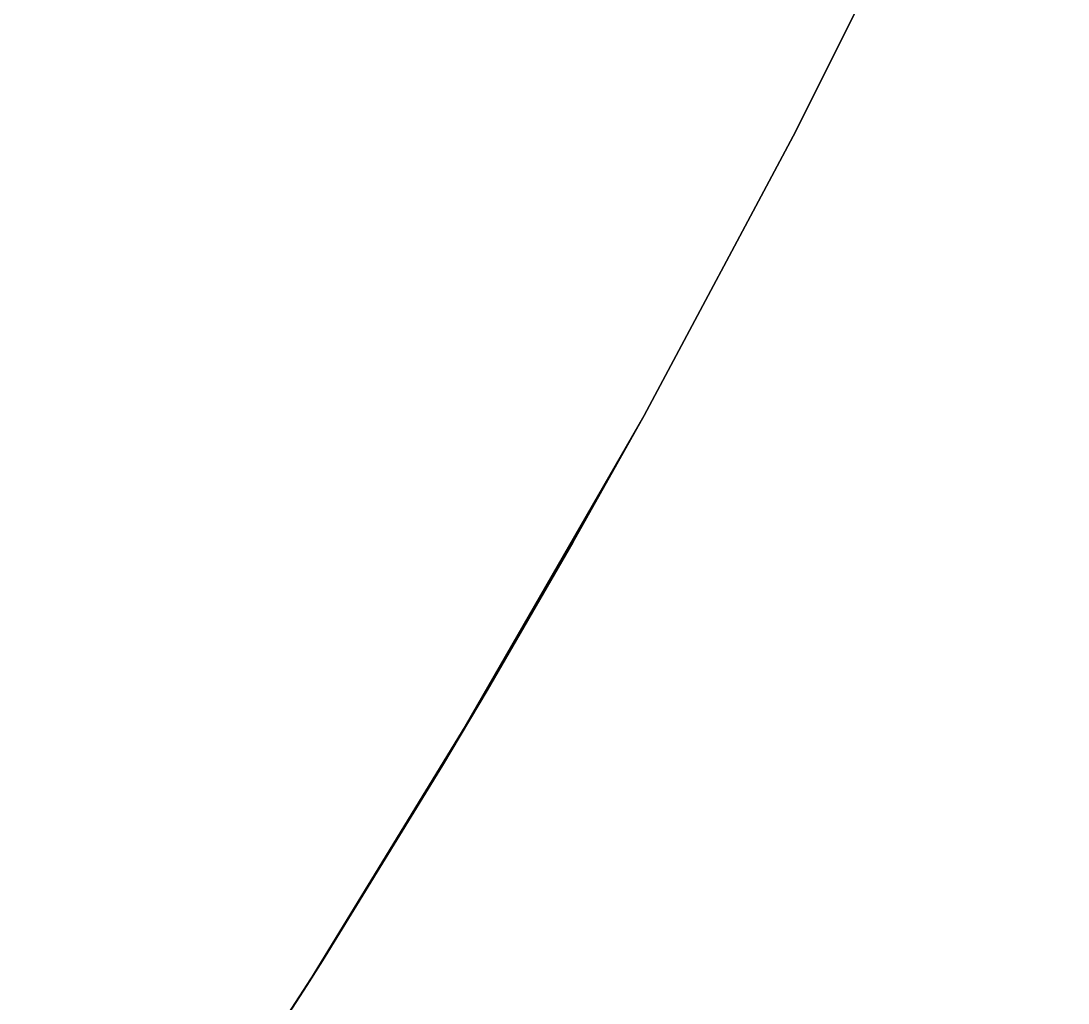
# Model space of a CAD drawing. Header units: metres. Extents: x -17.5 to 17.5, y -17.5 to 17.5.
# Drawn here: x 14.353 to 15.974, y -9.372 to -7.852 of the extents above; entities that cross this region are included whole.
import ezdxf

# ---------------------------------------------------------------- set-up
doc = ezdxf.new("R2010")
doc.units = ezdxf.units.M

msp = doc.modelspace()

# ---------------------------------------------------------------- meshes
at = {"layer": '10', "color": 1}
mesh = msp.add_polyface(dxfattribs=at)
corners = [(15.5488, -8.0303, -20), (15.5488, -8.0303, -19.5), (15.3178, -8.4626, -19.5), (15.7676, -7.5917, -20), (15.7676, -7.5917, -19.5), (15.974, -7.1471, -20), (15.5488, -8.0303, -19), (15.3178, -8.4626, -19), (15.7676, -7.5917, -19), (15.974, -7.1471, -19.5), (15.5488, -8.0303, -18.5), (15.3178, -8.4626, -18.5), (15.7676, -7.5917, -18.5), (15.974, -7.1471, -19), (15.5488, -8.0303, -18), (15.3178, -8.4626, -18), (15.7676, -7.5917, -18), (15.974, -7.1471, -18.5), (15.5488, -8.0303, -17.5), (15.3178, -8.4626, -17.5), (15.7676, -7.5917, -17.5), (15.974, -7.1471, -18), (15.5488, -8.0303, -17), (15.3178, -8.4626, -17), (15.7676, -7.5917, -17), (15.974, -7.1471, -17.5), (15.5488, -8.0303, -16.5), (15.3178, -8.4626, -16.5), (15.7676, -7.5917, -16.5), (15.974, -7.1471, -17), (15.5488, -8.0303, -16), (15.3178, -8.4626, -16), (15.7676, -7.5917, -16), (15.974, -7.1471, -16.5), (15.5488, -8.0303, 16), (15.5488, -8.0303, 16.5), (15.3178, -8.4626, 16.5), (15.3178, -8.4626, 16), (15.7676, -7.5917, 16), (15.7676, -7.5917, 16.5), (15.5488, -8.0303, 17), (15.3178, -8.4626, 17), (15.7676, -7.5917, 17), (15.5488, -8.0303, 17.5), (15.3178, -8.4626, 17.5), (15.7676, -7.5917, 17.5), (15.5488, -8.0303, 18), (15.3178, -8.4626, 18), (15.7676, -7.5917, 18), (15.5488, -8.0303, 18.5), (15.3178, -8.4626, 18.5), (15.7676, -7.5917, 18.5), (15.5488, -8.0303, 19), (15.3178, -8.4626, 19), (15.7676, -7.5917, 19), (15.5488, -8.0303, 19.5), (15.3178, -8.4626, 19.5), (15.7676, -7.5917, 19.5), (15.5488, -8.0303, 20), (15.3178, -8.4626, 20), (15.7676, -7.5917, 20)]
mesh.append_faces([[corners[k] for k in face] for face in [(0, 1, 2), (3, 4, 1), (0, 3, 1), (3, 5, 4), (1, 6, 7), (4, 8, 6), (1, 4, 6), (4, 9, 8), (6, 10, 11), (8, 12, 10), (6, 8, 10), (8, 13, 12), (10, 14, 15), (12, 16, 14), (10, 12, 14), (12, 17, 16), (14, 18, 19), (16, 20, 18), (14, 16, 18), (16, 21, 20), (18, 22, 23), (20, 24, 22), (18, 20, 22), (20, 25, 24), (22, 26, 27), (24, 28, 26), (22, 24, 26), (24, 29, 28), (26, 30, 31), (28, 32, 30), (26, 28, 30), (28, 33, 32), (34, 35, 36), (37, 34, 36), (38, 39, 35), (34, 38, 35), (35, 40, 41), (36, 35, 41), (39, 42, 40), (35, 39, 40), (40, 43, 44), (41, 40, 44), (42, 45, 43), (40, 42, 43), (43, 46, 47), (44, 43, 47), (45, 48, 46), (43, 45, 46), (46, 49, 50), (47, 46, 50), (48, 51, 49), (46, 48, 49), (49, 52, 53), (50, 49, 53), (51, 54, 52), (49, 51, 52), (52, 55, 56), (53, 52, 56), (54, 57, 55), (52, 54, 55), (55, 58, 59), (56, 55, 59), (57, 60, 58), (55, 57, 58)]], dxfattribs={"color": 1})
mesh = msp.add_polyface(dxfattribs=at)
corners = [(15.3178, -8.4626, -20), (15.3178, -8.4626, -19.5), (15.0748, -8.8883, -19.5), (15.5488, -8.0303, -20), (15.3178, -8.4626, -19), (15.0748, -8.8883, -19), (15.5488, -8.0303, -19.5), (15.3178, -8.4626, -18.5), (15.0748, -8.8883, -18.5), (15.5488, -8.0303, -19), (15.3178, -8.4626, -18), (15.0748, -8.8883, -18), (15.5488, -8.0303, -18.5), (15.3178, -8.4626, -17.5), (15.0748, -8.8883, -17.5), (15.5488, -8.0303, -18), (15.3178, -8.4626, -17), (15.0748, -8.8883, -17), (15.5488, -8.0303, -17.5), (15.3178, -8.4626, -16.5), (15.0748, -8.8883, -16.5), (15.5488, -8.0303, -17), (15.3178, -8.4626, -16), (15.0748, -8.8883, -16), (15.5488, -8.0303, -16.5), (15.3178, -8.4626, 16), (15.3178, -8.4626, 16.5), (15.0748, -8.8883, 16.5), (15.3178, -8.4626, 17), (15.0748, -8.8883, 17), (15.3178, -8.4626, 17.5), (15.0748, -8.8883, 17.5), (15.3178, -8.4626, 18), (15.0748, -8.8883, 18), (15.3178, -8.4626, 18.5), (15.0748, -8.8883, 18.5), (15.3178, -8.4626, 19), (15.0748, -8.8883, 19), (15.3178, -8.4626, 19.5), (15.0748, -8.8883, 19.5), (15.3178, -8.4626, 20), (15.0748, -8.8883, 20), (15.2075, -8.6592, -15.5), (15.0056, -9.0045, -15.5), (15.2075, -8.6592, 15.5), (15.0748, -8.8883, 16)]
mesh.append_faces([[corners[k] for k in face] for face in [(0, 1, 2), (0, 3, 1), (1, 4, 5), (1, 6, 4), (4, 7, 8), (4, 9, 7), (7, 10, 11), (7, 12, 10), (10, 13, 14), (10, 15, 13), (13, 16, 17), (13, 18, 16), (16, 19, 20), (16, 21, 19), (19, 22, 23), (19, 24, 22), (25, 26, 27), (26, 28, 29), (27, 26, 29), (28, 30, 31), (29, 28, 31), (30, 32, 33), (31, 30, 33), (32, 34, 35), (33, 32, 35), (34, 36, 37), (35, 34, 37), (36, 38, 39), (37, 36, 39), (38, 40, 41), (39, 38, 41), (22, 42, 43), (44, 25, 45)]], dxfattribs={"color": 1})
mesh = msp.add_polyface(dxfattribs=at)
corners = [(15.2075, -8.6592, -15.5), (15.2075, -8.6592, -15), (15.0056, -9.0045, -15), (15.2075, -8.6592, -14.5), (15.0056, -9.0045, -14.5), (15.2075, -8.6592, -14), (15.0056, -9.0045, -14), (15.2075, -8.6592, -13.5), (15.0056, -9.0045, -13.5), (15.2075, -8.6592, -13), (15.0056, -9.0045, -13), (15.2075, -8.6592, -12.5), (15.0056, -9.0045, -12.5), (15.2075, -8.6592, -12), (15.0056, -9.0045, -12), (15.2075, -8.6592, -11.5), (15.0056, -9.0045, -11.5), (15.2075, -8.6592, -11), (15.0056, -9.0045, -11), (15.2075, -8.6592, -10.5), (15.0056, -9.0045, -10.5), (15.2075, -8.6592, -10), (15.0056, -9.0045, -10), (15.2075, -8.6592, -9.5), (15.0056, -9.0045, -9.5), (15.2075, -8.6592, -9), (15.0056, -9.0045, -9), (15.2075, -8.6592, -8.5), (15.0056, -9.0045, -8.5), (15.2075, -8.6592, -8), (15.0056, -9.0045, -8), (15.2075, -8.6592, -7.5), (15.0056, -9.0045, -7.5), (15.2075, -8.6592, -7), (15.0056, -9.0045, -7), (15.2075, -8.6592, -6.5), (15.0056, -9.0045, -6.5), (15.2075, -8.6592, -6), (15.0056, -9.0045, -6), (15.2075, -8.6592, -5.5), (15.0056, -9.0045, -5.5), (15.2075, -8.6592, -5), (15.0056, -9.0045, -5), (15.2075, -8.6592, -4.5), (15.0056, -9.0045, -4.5), (15.2075, -8.6592, -4), (15.0056, -9.0045, -4), (15.2075, -8.6592, -3.5), (15.0056, -9.0045, -3.5), (15.2075, -8.6592, -3), (15.0056, -9.0045, -3), (15.2075, -8.6592, -2.5), (15.0056, -9.0045, -2.5), (15.2075, -8.6592, -2), (15.0056, -9.0045, -2), (15.2075, -8.6592, -1.5), (15.0056, -9.0045, -1.5), (15.2075, -8.6592, -1), (15.0056, -9.0045, -1), (15.2075, -8.6592, -0.5), (15.0056, -9.0045, -0.5), (15.2075, -8.6592), (15.0056, -9.0045), (15.2075, -8.6592, 0.5), (15.0056, -9.0045, 0.5), (15.2075, -8.6592, 1), (15.0056, -9.0045, 1), (15.2075, -8.6592, 1.5), (15.0056, -9.0045, 1.5), (15.2075, -8.6592, 2), (15.0056, -9.0045, 2), (15.2075, -8.6592, 2.5), (15.0056, -9.0045, 2.5), (15.2075, -8.6592, 3), (15.0056, -9.0045, 3), (15.2075, -8.6592, 3.5), (15.0056, -9.0045, 3.5), (15.2075, -8.6592, 4), (15.0056, -9.0045, 4), (15.0056, -9.0045, 4.5), (15.2075, -8.6592, 4.5), (15.0056, -9.0045, 5), (15.2075, -8.6592, 5), (15.0056, -9.0045, 5.5), (15.2075, -8.6592, 5.5), (15.0056, -9.0045, 6), (15.2075, -8.6592, 6), (15.0056, -9.0045, 6.5), (15.2075, -8.6592, 6.5), (15.0056, -9.0045, 7), (15.2075, -8.6592, 7), (15.0056, -9.0045, 7.5), (15.2075, -8.6592, 7.5), (15.0056, -9.0045, 8), (15.2075, -8.6592, 8), (15.0056, -9.0045, 8.5), (15.2075, -8.6592, 8.5), (15.0056, -9.0045, 9), (15.2075, -8.6592, 9), (15.0056, -9.0045, 9.5), (15.2075, -8.6592, 9.5), (15.0056, -9.0045, 10), (15.2075, -8.6592, 10), (15.0056, -9.0045, 10.5), (15.2075, -8.6592, 10.5), (15.0056, -9.0045, 11), (15.2075, -8.6592, 11), (15.0056, -9.0045, 11.5), (15.2075, -8.6592, 11.5), (15.0056, -9.0045, 12), (15.2075, -8.6592, 12), (15.0056, -9.0045, 12.5), (15.2075, -8.6592, 12.5), (15.0056, -9.0045, 13), (15.2075, -8.6592, 13), (15.0056, -9.0045, 13.5), (15.2075, -8.6592, 13.5), (15.0056, -9.0045, 14), (15.2075, -8.6592, 14), (15.0056, -9.0045, 14.5), (15.2075, -8.6592, 14.5), (15.0056, -9.0045, 15), (15.2075, -8.6592, 15), (15.0056, -9.0045, 15.5), (15.0748, -8.8883, -16), (15.3178, -8.4626, -16), (15.0056, -9.0045, -15.5), (15.2075, -8.6592, 15.5), (15.0748, -8.8883, 16)]
mesh.append_faces([[corners[k] for k in face] for face in [(0, 1, 2), (1, 3, 4), (3, 5, 6), (5, 7, 8), (7, 9, 10), (9, 11, 12), (11, 13, 14), (13, 15, 16), (15, 17, 18), (17, 19, 20), (19, 21, 22), (21, 23, 24), (23, 25, 26), (25, 27, 28), (27, 29, 30), (29, 31, 32), (31, 33, 34), (33, 35, 36), (35, 37, 38), (37, 39, 40), (39, 41, 42), (41, 43, 44), (43, 45, 46), (45, 47, 48), (47, 49, 50), (49, 51, 52), (51, 53, 54), (53, 55, 56), (55, 57, 58), (57, 59, 60), (59, 61, 62), (61, 63, 64), (63, 65, 66), (65, 67, 68), (67, 69, 70), (69, 71, 72), (71, 73, 74), (73, 75, 76), (75, 77, 78), (78, 77, 79), (79, 80, 81), (81, 82, 83), (83, 84, 85), (85, 86, 87), (87, 88, 89), (89, 90, 91), (91, 92, 93), (93, 94, 95), (95, 96, 97), (97, 98, 99), (99, 100, 101), (101, 102, 103), (103, 104, 105), (105, 106, 107), (107, 108, 109), (109, 110, 111), (111, 112, 113), (113, 114, 115), (115, 116, 117), (117, 118, 119), (119, 120, 121), (121, 122, 123), (124, 125, 126), (123, 127, 128)]], dxfattribs={"color": 1})
mesh = msp.add_polyface(dxfattribs=at)
corners = [(15.0748, -8.8883, -20), (15.3178, -8.4626, -20), (15.0748, -8.8883, -19.5), (15.3178, -8.4626, -19.5), (15.0748, -8.8883, -19), (15.3178, -8.4626, -19), (15.0748, -8.8883, -18.5), (15.3178, -8.4626, -18.5), (15.0748, -8.8883, -18), (15.3178, -8.4626, -18), (15.0748, -8.8883, -17.5), (15.3178, -8.4626, -17.5), (15.0748, -8.8883, -17), (15.3178, -8.4626, -17), (15.0748, -8.8883, -16.5), (15.3178, -8.4626, -16.5), (15.0748, -8.8883, -16), (15.2075, -8.6592, 4), (15.2075, -8.6592, 4.5), (15.0056, -9.0045, 4.5), (15.2075, -8.6592, 5), (15.0056, -9.0045, 5), (15.2075, -8.6592, 5.5), (15.0056, -9.0045, 5.5), (15.2075, -8.6592, 6), (15.0056, -9.0045, 6), (15.2075, -8.6592, 6.5), (15.0056, -9.0045, 6.5), (15.2075, -8.6592, 7), (15.0056, -9.0045, 7), (15.2075, -8.6592, 7.5), (15.0056, -9.0045, 7.5), (15.2075, -8.6592, 8), (15.0056, -9.0045, 8), (15.2075, -8.6592, 8.5), (15.0056, -9.0045, 8.5), (15.2075, -8.6592, 9), (15.0056, -9.0045, 9), (15.2075, -8.6592, 9.5), (15.0056, -9.0045, 9.5), (15.2075, -8.6592, 10), (15.0056, -9.0045, 10), (15.2075, -8.6592, 10.5), (15.0056, -9.0045, 10.5), (15.2075, -8.6592, 11), (15.0056, -9.0045, 11), (15.2075, -8.6592, 11.5), (15.0056, -9.0045, 11.5), (15.2075, -8.6592, 12), (15.0056, -9.0045, 12), (15.2075, -8.6592, 12.5), (15.0056, -9.0045, 12.5), (15.2075, -8.6592, 13), (15.0056, -9.0045, 13), (15.2075, -8.6592, 13.5), (15.0056, -9.0045, 13.5), (15.2075, -8.6592, 14), (15.0056, -9.0045, 14), (15.2075, -8.6592, 14.5), (15.0056, -9.0045, 14.5), (15.2075, -8.6592, 15), (15.0056, -9.0045, 15), (15.2075, -8.6592, 15.5), (15.0056, -9.0045, 15.5), (15.0748, -8.8883, 16), (15.3178, -8.4626, 16), (15.0748, -8.8883, 16.5)]
mesh.append_faces([[corners[k] for k in face] for face in [(0, 1, 2), (2, 3, 4), (4, 5, 6), (6, 7, 8), (8, 9, 10), (10, 11, 12), (12, 13, 14), (14, 15, 16), (17, 18, 19), (18, 20, 21), (20, 22, 23), (22, 24, 25), (24, 26, 27), (26, 28, 29), (28, 30, 31), (30, 32, 33), (32, 34, 35), (34, 36, 37), (36, 38, 39), (38, 40, 41), (40, 42, 43), (42, 44, 45), (44, 46, 47), (46, 48, 49), (48, 50, 51), (50, 52, 53), (52, 54, 55), (54, 56, 57), (56, 58, 59), (58, 60, 61), (60, 62, 63), (64, 65, 66)]], dxfattribs={"color": 1})
mesh = msp.add_polyface(dxfattribs=at)
corners = [(15.0748, -8.8883, -20), (15.0748, -8.8883, -19.5), (14.8199, -9.307, -19.5), (15.0748, -8.8883, -19), (14.8199, -9.307, -19), (15.0748, -8.8883, -18.5), (14.8199, -9.307, -18.5), (15.0748, -8.8883, -18), (14.8199, -9.307, -18), (15.0748, -8.8883, -17.5), (14.8199, -9.307, -17.5), (15.0748, -8.8883, -17), (14.8199, -9.307, -17), (15.0748, -8.8883, -16.5), (14.8199, -9.307, -16.5), (15.0748, -8.8883, -16), (14.8199, -9.307, -16), (15.0056, -9.0045, -15.5), (15.2075, -8.6592, -15.5), (15.0056, -9.0045, -15), (15.2075, -8.6592, -15), (15.0056, -9.0045, -14.5), (15.2075, -8.6592, -14.5), (15.0056, -9.0045, -14), (15.2075, -8.6592, -14), (15.0056, -9.0045, -13.5), (15.2075, -8.6592, -13.5), (15.0056, -9.0045, -13), (15.2075, -8.6592, -13), (15.0056, -9.0045, -12.5), (15.0056, -9.0045, 11.5), (15.0056, -9.0045, 12), (14.7959, -9.3451, 12), (15.0056, -9.0045, 12.5), (14.7959, -9.3451, 12.5), (15.0056, -9.0045, 13), (14.7959, -9.3451, 13), (15.0056, -9.0045, 13.5), (14.7959, -9.3451, 13.5), (15.0056, -9.0045, 14), (14.7959, -9.3451, 14), (15.0056, -9.0045, 14.5), (14.7959, -9.3451, 14.5), (15.0056, -9.0045, 15), (14.7959, -9.3451, 15), (15.0056, -9.0045, 15.5), (14.7959, -9.3451, 15.5), (15.0748, -8.8883, 16), (15.0748, -8.8883, 16.5), (14.8199, -9.307, 16.5), (15.0748, -8.8883, 17), (14.8199, -9.307, 17), (15.0748, -8.8883, 17.5), (14.8199, -9.307, 17.5), (15.0748, -8.8883, 18), (14.8199, -9.307, 18), (15.0748, -8.8883, 18.5), (14.8199, -9.307, 18.5), (15.0748, -8.8883, 19), (14.8199, -9.307, 19), (15.0748, -8.8883, 19.5), (14.8199, -9.307, 19.5), (15.0748, -8.8883, 20), (14.8199, -9.307, 20), (14.7959, -9.3451, -15.5), (14.8199, -9.307, 16)]
mesh.append_faces([[corners[k] for k in face] for face in [(0, 1, 2), (1, 3, 4), (3, 5, 6), (5, 7, 8), (7, 9, 10), (9, 11, 12), (11, 13, 14), (13, 15, 16), (17, 18, 19), (19, 20, 21), (21, 22, 23), (23, 24, 25), (25, 26, 27), (27, 28, 29), (30, 31, 32), (31, 33, 34), (33, 35, 36), (35, 37, 38), (37, 39, 40), (39, 41, 42), (41, 43, 44), (43, 45, 46), (47, 48, 49), (48, 50, 51), (50, 52, 53), (52, 54, 55), (54, 56, 57), (56, 58, 59), (58, 60, 61), (60, 62, 63), (15, 17, 64), (45, 47, 65)]], dxfattribs={"color": 1})
mesh = msp.add_polyface(dxfattribs=at)
corners = [(15.0056, -9.0045, -12.5), (15.2075, -8.6592, -12.5), (15.0056, -9.0045, -12), (15.2075, -8.6592, -12), (15.0056, -9.0045, -11.5), (15.2075, -8.6592, -11.5), (15.0056, -9.0045, -11), (15.2075, -8.6592, -11), (15.0056, -9.0045, -10.5), (15.2075, -8.6592, -10.5), (15.0056, -9.0045, -10), (15.2075, -8.6592, -10), (15.0056, -9.0045, -9.5), (15.2075, -8.6592, -9.5), (15.0056, -9.0045, -9), (15.2075, -8.6592, -9), (15.0056, -9.0045, -8.5), (15.2075, -8.6592, -8.5), (15.0056, -9.0045, -8), (15.2075, -8.6592, -8), (15.0056, -9.0045, -7.5), (15.2075, -8.6592, -7.5), (15.0056, -9.0045, -7), (15.2075, -8.6592, -7), (15.0056, -9.0045, -6.5), (15.2075, -8.6592, -6.5), (15.0056, -9.0045, -6), (15.2075, -8.6592, -6), (15.0056, -9.0045, -5.5), (15.2075, -8.6592, -5.5), (15.0056, -9.0045, -5), (15.2075, -8.6592, -5), (15.0056, -9.0045, -4.5), (15.2075, -8.6592, -4.5), (15.0056, -9.0045, -4), (15.2075, -8.6592, -4), (15.0056, -9.0045, -3.5), (15.2075, -8.6592, -3.5), (15.0056, -9.0045, -3), (15.2075, -8.6592, -3), (15.0056, -9.0045, -2.5), (15.2075, -8.6592, -2.5), (15.0056, -9.0045, -2), (15.2075, -8.6592, -2), (15.0056, -9.0045, -1.5), (15.2075, -8.6592, -1.5), (15.0056, -9.0045, -1), (15.2075, -8.6592, -1), (15.0056, -9.0045, -0.5), (15.2075, -8.6592, -0.5), (15.0056, -9.0045), (15.2075, -8.6592), (15.0056, -9.0045, 0.5), (15.2075, -8.6592, 0.5), (15.0056, -9.0045, 1), (15.2075, -8.6592, 1), (15.0056, -9.0045, 1.5), (15.2075, -8.6592, 1.5), (15.0056, -9.0045, 2), (15.2075, -8.6592, 2), (15.0056, -9.0045, 2.5), (15.2075, -8.6592, 2.5), (15.0056, -9.0045, 3), (15.2075, -8.6592, 3), (15.0056, -9.0045, 3.5), (15.2075, -8.6592, 3.5), (15.0056, -9.0045, 4)]
mesh.append_faces([[corners[k] for k in face] for face in [(0, 1, 2), (2, 3, 4), (4, 5, 6), (6, 7, 8), (8, 9, 10), (10, 11, 12), (12, 13, 14), (14, 15, 16), (16, 17, 18), (18, 19, 20), (20, 21, 22), (22, 23, 24), (24, 25, 26), (26, 27, 28), (28, 29, 30), (30, 31, 32), (32, 33, 34), (34, 35, 36), (36, 37, 38), (38, 39, 40), (40, 41, 42), (42, 43, 44), (44, 45, 46), (46, 47, 48), (48, 49, 50), (50, 51, 52), (52, 53, 54), (54, 55, 56), (56, 57, 58), (58, 59, 60), (60, 61, 62), (62, 63, 64), (64, 65, 66)]], dxfattribs={"color": 1})
mesh = msp.add_polyface(dxfattribs=at)
corners = [(14.8199, -9.307, -20), (15.0748, -8.8883, -20), (14.8199, -9.307, -19.5), (15.0748, -8.8883, -19.5), (14.8199, -9.307, -19), (15.0748, -8.8883, -19), (14.8199, -9.307, -18.5), (15.0748, -8.8883, -18.5), (14.8199, -9.307, -18), (15.0748, -8.8883, -18), (14.8199, -9.307, -17.5), (15.0748, -8.8883, -17.5), (14.8199, -9.307, -17), (14.7959, -9.3451, 3), (15.0056, -9.0045, 3), (14.7959, -9.3451, 3.5), (15.0056, -9.0045, 3.5), (14.7959, -9.3451, 4), (15.0056, -9.0045, 4), (14.7959, -9.3451, 4.5), (15.0056, -9.0045, 4.5), (14.7959, -9.3451, 5), (15.0056, -9.0045, 5), (14.7959, -9.3451, 5.5), (15.0056, -9.0045, 5.5), (14.7959, -9.3451, 6), (15.0056, -9.0045, 6), (14.7959, -9.3451, 6.5), (15.0056, -9.0045, 6.5), (14.7959, -9.3451, 7), (15.0056, -9.0045, 7), (14.7959, -9.3451, 7.5), (15.0056, -9.0045, 7.5), (14.7959, -9.3451, 8), (15.0056, -9.0045, 8), (14.7959, -9.3451, 8.5), (15.0056, -9.0045, 8.5), (14.7959, -9.3451, 9), (15.0056, -9.0045, 9), (14.7959, -9.3451, 9.5), (15.0056, -9.0045, 9.5), (14.7959, -9.3451, 10), (15.0056, -9.0045, 10), (14.7959, -9.3451, 10.5), (15.0056, -9.0045, 10.5), (14.7959, -9.3451, 11), (15.0056, -9.0045, 11), (14.7959, -9.3451, 11.5), (15.0056, -9.0045, 11.5), (14.7959, -9.3451, 12), (15.0056, -9.0045, 12), (14.7959, -9.3451, 12.5), (15.0056, -9.0045, 12.5), (14.7959, -9.3451, 13), (15.0056, -9.0045, 13), (14.7959, -9.3451, 13.5), (15.0056, -9.0045, 13.5), (14.7959, -9.3451, 14), (15.0056, -9.0045, 14), (14.7959, -9.3451, 14.5), (15.0056, -9.0045, 14.5), (14.7959, -9.3451, 15), (15.0056, -9.0045, 15), (14.7959, -9.3451, 15.5), (14.8199, -9.307, -16), (15.0748, -8.8883, -16), (14.7959, -9.3451, -15.5), (15.0056, -9.0045, 15.5), (14.8199, -9.307, 16)]
mesh.append_faces([[corners[k] for k in face] for face in [(0, 1, 2), (2, 3, 4), (4, 5, 6), (6, 7, 8), (8, 9, 10), (10, 11, 12), (13, 14, 15), (15, 16, 17), (17, 18, 19), (19, 20, 21), (21, 22, 23), (23, 24, 25), (25, 26, 27), (27, 28, 29), (29, 30, 31), (31, 32, 33), (33, 34, 35), (35, 36, 37), (37, 38, 39), (39, 40, 41), (41, 42, 43), (43, 44, 45), (45, 46, 47), (47, 48, 49), (49, 50, 51), (51, 52, 53), (53, 54, 55), (55, 56, 57), (57, 58, 59), (59, 60, 61), (61, 62, 63), (64, 65, 66), (63, 67, 68)]], dxfattribs={"color": 1})
mesh = msp.add_polyface(dxfattribs=at)
corners = [(14.8199, -9.307, -17), (15.0748, -8.8883, -17), (14.8199, -9.307, -16.5), (15.0748, -8.8883, -16.5), (14.8199, -9.307, -16), (15.0056, -9.0045, -15.5), (15.0056, -9.0045, -15), (14.7959, -9.3451, -15), (15.0056, -9.0045, -14.5), (14.7959, -9.3451, -14.5), (15.0056, -9.0045, -14), (14.7959, -9.3451, -14), (15.0056, -9.0045, -13.5), (14.7959, -9.3451, -13.5), (15.0056, -9.0045, -13), (14.7959, -9.3451, -13), (15.0056, -9.0045, -12.5), (14.7959, -9.3451, -12.5), (15.0056, -9.0045, -12), (14.7959, -9.3451, -12), (15.0056, -9.0045, -11.5), (14.7959, -9.3451, -11.5), (15.0056, -9.0045, -11), (14.7959, -9.3451, -11), (15.0056, -9.0045, -10.5), (14.7959, -9.3451, -10.5), (15.0056, -9.0045, -10), (14.7959, -9.3451, -10), (15.0056, -9.0045, -9.5), (14.7959, -9.3451, -9.5), (15.0056, -9.0045, -9), (14.7959, -9.3451, -9), (15.0056, -9.0045, -8.5), (14.7959, -9.3451, -8.5), (15.0056, -9.0045, -8), (14.7959, -9.3451, -8), (15.0056, -9.0045, -7.5), (14.7959, -9.3451, -7.5), (15.0056, -9.0045, -7), (14.7959, -9.3451, -7), (15.0056, -9.0045, -6.5), (14.7959, -9.3451, -6.5), (15.0056, -9.0045, -6), (14.7959, -9.3451, -6), (15.0056, -9.0045, -5.5), (14.7959, -9.3451, -5.5), (15.0056, -9.0045, -5), (14.7959, -9.3451, -5), (15.0056, -9.0045, -4.5), (14.7959, -9.3451, -4.5), (15.0056, -9.0045, -4), (14.7959, -9.3451, -4), (15.0056, -9.0045, -3.5), (14.7959, -9.3451, -3.5), (15.0056, -9.0045, -3), (14.7959, -9.3451, -3), (15.0056, -9.0045, -2.5), (14.7959, -9.3451, -2.5), (15.0056, -9.0045, -2), (14.7959, -9.3451, -2), (15.0056, -9.0045, -1.5), (14.7959, -9.3451, -1.5), (15.0056, -9.0045, -1), (14.7959, -9.3451, -1), (15.0056, -9.0045, -0.5), (14.7959, -9.3451, -0.5), (15.0056, -9.0045), (14.7959, -9.3451), (15.0056, -9.0045, 0.5), (14.7959, -9.3451, 0.5), (15.0056, -9.0045, 1), (14.7959, -9.3451, 1), (15.0056, -9.0045, 1.5), (14.7959, -9.3451, 1.5), (15.0056, -9.0045, 2), (14.7959, -9.3451, 2), (15.0056, -9.0045, 2.5), (14.7959, -9.3451, 2.5), (15.0056, -9.0045, 3), (14.7959, -9.3451, 3), (15.0056, -9.0045, 3.5), (14.7959, -9.3451, 3.5), (15.0056, -9.0045, 4), (14.7959, -9.3451, 4), (15.0056, -9.0045, 4.5), (14.7959, -9.3451, 4.5), (15.0056, -9.0045, 5), (14.7959, -9.3451, 5), (15.0056, -9.0045, 5.5), (14.7959, -9.3451, 5.5), (15.0056, -9.0045, 6), (14.7959, -9.3451, 6), (15.0056, -9.0045, 6.5), (14.7959, -9.3451, 6.5), (15.0056, -9.0045, 7), (14.7959, -9.3451, 7), (15.0056, -9.0045, 7.5), (14.7959, -9.3451, 7.5), (15.0056, -9.0045, 8), (14.7959, -9.3451, 8), (15.0056, -9.0045, 8.5), (14.7959, -9.3451, 8.5), (15.0056, -9.0045, 9), (14.7959, -9.3451, 9), (15.0056, -9.0045, 9.5), (14.7959, -9.3451, 9.5), (15.0056, -9.0045, 10), (14.7959, -9.3451, 10), (15.0056, -9.0045, 10.5), (14.7959, -9.3451, 10.5), (15.0056, -9.0045, 11), (14.7959, -9.3451, 11), (15.0056, -9.0045, 11.5), (14.7959, -9.3451, 11.5), (14.8199, -9.307, 16), (15.0748, -8.8883, 16), (14.8199, -9.307, 16.5), (15.0748, -8.8883, 16.5), (14.8199, -9.307, 17), (15.0748, -8.8883, 17), (14.8199, -9.307, 17.5), (15.0748, -8.8883, 17.5), (14.8199, -9.307, 18), (15.0748, -8.8883, 18), (14.8199, -9.307, 18.5), (15.0748, -8.8883, 18.5), (14.8199, -9.307, 19), (15.0748, -8.8883, 19), (14.8199, -9.307, 19.5), (15.0748, -8.8883, 19.5), (14.8199, -9.307, 20)]
mesh.append_faces([[corners[k] for k in face] for face in [(0, 1, 2), (2, 3, 4), (5, 6, 7), (6, 8, 9), (8, 10, 11), (10, 12, 13), (12, 14, 15), (14, 16, 17), (16, 18, 19), (18, 20, 21), (20, 22, 23), (22, 24, 25), (24, 26, 27), (26, 28, 29), (28, 30, 31), (30, 32, 33), (32, 34, 35), (34, 36, 37), (36, 38, 39), (38, 40, 41), (40, 42, 43), (42, 44, 45), (44, 46, 47), (46, 48, 49), (48, 50, 51), (50, 52, 53), (52, 54, 55), (54, 56, 57), (56, 58, 59), (58, 60, 61), (60, 62, 63), (62, 64, 65), (64, 66, 67), (66, 68, 69), (68, 70, 71), (70, 72, 73), (72, 74, 75), (74, 76, 77), (76, 78, 79), (78, 80, 81), (80, 82, 83), (82, 84, 85), (84, 86, 87), (86, 88, 89), (88, 90, 91), (90, 92, 93), (92, 94, 95), (94, 96, 97), (96, 98, 99), (98, 100, 101), (100, 102, 103), (102, 104, 105), (104, 106, 107), (106, 108, 109), (108, 110, 111), (110, 112, 113), (114, 115, 116), (116, 117, 118), (118, 119, 120), (120, 121, 122), (122, 123, 124), (124, 125, 126), (126, 127, 128), (128, 129, 130)]], dxfattribs={"color": 1})
mesh = msp.add_polyface(dxfattribs=at)
corners = [(14.8199, -9.307, -20), (14.8199, -9.307, -19.5), (14.5534, -9.7184, -19.5), (14.8199, -9.307, -19), (14.5534, -9.7184, -19), (14.8199, -9.307, -18.5), (14.5534, -9.7184, -18.5), (14.8199, -9.307, -18), (14.5534, -9.7184, -18), (14.8199, -9.307, -17.5), (14.5534, -9.7184, -17.5), (14.8199, -9.307, -17), (14.5534, -9.7184, -17), (14.8199, -9.307, -16.5), (14.5534, -9.7184, -16.5), (14.8199, -9.307, -16), (14.5534, -9.7184, -16), (14.7959, -9.3451, -15.5), (15.0056, -9.0045, -15.5), (14.7959, -9.3451, -15), (15.0056, -9.0045, -15), (14.7959, -9.3451, -14.5), (15.0056, -9.0045, -14.5), (14.7959, -9.3451, -14), (15.0056, -9.0045, -14), (14.7959, -9.3451, -13.5), (15.0056, -9.0045, -13.5), (14.7959, -9.3451, -13), (14.7959, -9.3451, -5), (14.7959, -9.3451, -4.5), (14.5784, -9.6809, -4.5), (14.7959, -9.3451, -4), (14.5784, -9.6809, -4), (14.7959, -9.3451, -3.5), (14.5784, -9.6809, -3.5), (14.7959, -9.3451, -3), (14.5784, -9.6809, -3), (14.7959, -9.3451, -2.5), (14.5784, -9.6809, -2.5), (14.7959, -9.3451, -2), (14.5784, -9.6809, -2), (14.7959, -9.3451, -1.5), (14.5784, -9.6809, -1.5), (14.7959, -9.3451, -1), (14.5784, -9.6809, -1), (14.7959, -9.3451, -0.5), (14.5784, -9.6809, -0.5), (14.7959, -9.3451), (14.5784, -9.6809), (14.7959, -9.3451, 0.5), (14.5784, -9.6809, 0.5), (14.7959, -9.3451, 1), (14.5784, -9.6809, 1), (14.7959, -9.3451, 1.5), (14.5784, -9.6809, 1.5), (14.7959, -9.3451, 2), (14.5784, -9.6809, 2), (14.7959, -9.3451, 2.5), (14.5784, -9.6809, 2.5), (14.7959, -9.3451, 3), (14.5784, -9.6809, 3), (14.7959, -9.3451, 3.5), (14.5784, -9.6809, 3.5), (14.7959, -9.3451, 4), (14.5784, -9.6809, 4), (14.7959, -9.3451, 4.5), (14.5784, -9.6809, 4.5), (14.7959, -9.3451, 5), (14.5784, -9.6809, 5), (14.7959, -9.3451, 5.5), (14.5784, -9.6809, 5.5), (14.7959, -9.3451, 6), (14.5784, -9.6809, 6), (14.7959, -9.3451, 6.5), (14.5784, -9.6809, 6.5), (14.7959, -9.3451, 7), (14.5784, -9.6809, 7), (14.7959, -9.3451, 7.5), (14.5784, -9.6809, 7.5), (14.7959, -9.3451, 8), (14.5784, -9.6809, 8), (14.7959, -9.3451, 8.5), (14.5784, -9.6809, 8.5), (14.7959, -9.3451, 9), (14.5784, -9.6809, 9), (14.7959, -9.3451, 9.5), (14.5784, -9.6809, 9.5), (14.7959, -9.3451, 10), (14.5784, -9.6809, 10), (14.7959, -9.3451, 10.5), (14.5784, -9.6809, 10.5), (14.7959, -9.3451, 11), (14.5784, -9.6809, 11), (14.7959, -9.3451, 11.5), (14.5784, -9.6809, 11.5), (14.7959, -9.3451, 12), (14.5784, -9.6809, 12), (14.7959, -9.3451, 12.5), (14.5784, -9.6809, 12.5), (14.7959, -9.3451, 13), (14.5784, -9.6809, 13), (14.7959, -9.3451, 13.5), (14.5784, -9.6809, 13.5), (14.7959, -9.3451, 14), (14.5784, -9.6809, 14), (14.7959, -9.3451, 14.5), (14.5784, -9.6809, 14.5), (14.7959, -9.3451, 15), (14.5784, -9.6809, 15), (14.7959, -9.3451, 15.5), (14.5784, -9.6809, 15.5), (14.8199, -9.307, 16), (14.8199, -9.307, 16.5), (14.5534, -9.7184, 16.5), (14.8199, -9.307, 17), (14.5534, -9.7184, 17), (14.8199, -9.307, 17.5), (14.5534, -9.7184, 17.5), (14.8199, -9.307, 18), (14.5534, -9.7184, 18), (14.8199, -9.307, 18.5), (14.5534, -9.7184, 18.5), (14.8199, -9.307, 19), (14.5534, -9.7184, 19), (14.8199, -9.307, 19.5), (14.5534, -9.7184, 19.5), (14.8199, -9.307, 20), (14.5534, -9.7184, 20), (14.5784, -9.6809, -15.5), (14.5534, -9.7184, 16)]
mesh.append_faces([[corners[k] for k in face] for face in [(0, 1, 2), (1, 3, 4), (3, 5, 6), (5, 7, 8), (7, 9, 10), (9, 11, 12), (11, 13, 14), (13, 15, 16), (17, 18, 19), (19, 20, 21), (21, 22, 23), (23, 24, 25), (25, 26, 27), (28, 29, 30), (29, 31, 32), (31, 33, 34), (33, 35, 36), (35, 37, 38), (37, 39, 40), (39, 41, 42), (41, 43, 44), (43, 45, 46), (45, 47, 48), (47, 49, 50), (49, 51, 52), (51, 53, 54), (53, 55, 56), (55, 57, 58), (57, 59, 60), (59, 61, 62), (61, 63, 64), (63, 65, 66), (65, 67, 68), (67, 69, 70), (69, 71, 72), (71, 73, 74), (73, 75, 76), (75, 77, 78), (77, 79, 80), (79, 81, 82), (81, 83, 84), (83, 85, 86), (85, 87, 88), (87, 89, 90), (89, 91, 92), (91, 93, 94), (93, 95, 96), (95, 97, 98), (97, 99, 100), (99, 101, 102), (101, 103, 104), (103, 105, 106), (105, 107, 108), (107, 109, 110), (111, 112, 113), (112, 114, 115), (114, 116, 117), (116, 118, 119), (118, 120, 121), (120, 122, 123), (122, 124, 125), (124, 126, 127), (15, 17, 128), (109, 111, 129)]], dxfattribs={"color": 1})
mesh = msp.add_polyface(dxfattribs=at)
corners = [(14.7959, -9.3451, -13), (15.0056, -9.0045, -13), (14.7959, -9.3451, -12.5), (15.0056, -9.0045, -12.5), (14.7959, -9.3451, -12), (15.0056, -9.0045, -12), (14.7959, -9.3451, -11.5), (15.0056, -9.0045, -11.5), (14.7959, -9.3451, -11), (15.0056, -9.0045, -11), (14.7959, -9.3451, -10.5), (15.0056, -9.0045, -10.5), (14.7959, -9.3451, -10), (15.0056, -9.0045, -10), (14.7959, -9.3451, -9.5), (15.0056, -9.0045, -9.5), (14.7959, -9.3451, -9), (15.0056, -9.0045, -9), (14.7959, -9.3451, -8.5), (15.0056, -9.0045, -8.5), (14.7959, -9.3451, -8), (15.0056, -9.0045, -8), (14.7959, -9.3451, -7.5), (15.0056, -9.0045, -7.5), (14.7959, -9.3451, -7), (15.0056, -9.0045, -7), (14.7959, -9.3451, -6.5), (15.0056, -9.0045, -6.5), (14.7959, -9.3451, -6), (15.0056, -9.0045, -6), (14.7959, -9.3451, -5.5), (15.0056, -9.0045, -5.5), (14.7959, -9.3451, -5), (15.0056, -9.0045, -5), (14.7959, -9.3451, -4.5), (15.0056, -9.0045, -4.5), (14.7959, -9.3451, -4), (15.0056, -9.0045, -4), (14.7959, -9.3451, -3.5), (15.0056, -9.0045, -3.5), (14.7959, -9.3451, -3), (15.0056, -9.0045, -3), (14.7959, -9.3451, -2.5), (15.0056, -9.0045, -2.5), (14.7959, -9.3451, -2), (15.0056, -9.0045, -2), (14.7959, -9.3451, -1.5), (15.0056, -9.0045, -1.5), (14.7959, -9.3451, -1), (15.0056, -9.0045, -1), (14.7959, -9.3451, -0.5), (15.0056, -9.0045, -0.5), (14.7959, -9.3451), (15.0056, -9.0045), (14.7959, -9.3451, 0.5), (15.0056, -9.0045, 0.5), (14.7959, -9.3451, 1), (15.0056, -9.0045, 1), (14.7959, -9.3451, 1.5), (15.0056, -9.0045, 1.5), (14.7959, -9.3451, 2), (15.0056, -9.0045, 2), (14.7959, -9.3451, 2.5), (15.0056, -9.0045, 2.5), (14.7959, -9.3451, 3)]
mesh.append_faces([[corners[k] for k in face] for face in [(0, 1, 2), (2, 3, 4), (4, 5, 6), (6, 7, 8), (8, 9, 10), (10, 11, 12), (12, 13, 14), (14, 15, 16), (16, 17, 18), (18, 19, 20), (20, 21, 22), (22, 23, 24), (24, 25, 26), (26, 27, 28), (28, 29, 30), (30, 31, 32), (32, 33, 34), (34, 35, 36), (36, 37, 38), (38, 39, 40), (40, 41, 42), (42, 43, 44), (44, 45, 46), (46, 47, 48), (48, 49, 50), (50, 51, 52), (52, 53, 54), (54, 55, 56), (56, 57, 58), (58, 59, 60), (60, 61, 62), (62, 63, 64)]], dxfattribs={"color": 1})
mesh = msp.add_polyface(dxfattribs=at)
corners = [(14.5534, -9.7184, -20), (14.8199, -9.307, -20), (14.5534, -9.7184, -19.5), (14.8199, -9.307, -19.5), (14.5534, -9.7184, -19), (14.8199, -9.307, -19), (14.5534, -9.7184, -18.5), (14.8199, -9.307, -18.5), (14.5534, -9.7184, -18), (14.8199, -9.307, -18), (14.5534, -9.7184, -17.5), (14.8199, -9.307, -17.5), (14.5534, -9.7184, -17), (14.8199, -9.307, -17), (14.5534, -9.7184, -16.5), (14.8199, -9.307, -16.5), (14.5534, -9.7184, -16), (14.5784, -9.6809, -15.5), (14.7959, -9.3451, -15.5), (14.5784, -9.6809, -15), (14.7959, -9.3451, -15), (14.5784, -9.6809, -14.5), (14.7959, -9.3451, -14.5), (14.5784, -9.6809, -14), (14.7959, -9.3451, -14), (14.5784, -9.6809, -13.5), (14.7959, -9.3451, -13.5), (14.5784, -9.6809, -13), (14.7959, -9.3451, -13), (14.5784, -9.6809, -12.5), (14.7959, -9.3451, -12.5), (14.5784, -9.6809, -12), (14.7959, -9.3451, -12), (14.5784, -9.6809, -11.5), (14.7959, -9.3451, -11.5), (14.5784, -9.6809, -11), (14.7959, -9.3451, -11), (14.5784, -9.6809, -10.5), (14.7959, -9.3451, -10.5), (14.5784, -9.6809, -10), (14.7959, -9.3451, -10), (14.5784, -9.6809, -9.5), (14.7959, -9.3451, -9.5), (14.5784, -9.6809, -9), (14.7959, -9.3451, -9), (14.5784, -9.6809, -8.5), (14.7959, -9.3451, -8.5), (14.5784, -9.6809, -8), (14.7959, -9.3451, -8), (14.5784, -9.6809, -7.5), (14.7959, -9.3451, -7.5), (14.5784, -9.6809, -7), (14.7959, -9.3451, -7), (14.5784, -9.6809, -6.5), (14.7959, -9.3451, -6.5), (14.5784, -9.6809, -6), (14.5784, -9.6809, 1.5), (14.5784, -9.6809, 2), (14.3534, -10.0115, 2), (14.5784, -9.6809, 2.5), (14.3534, -10.0115, 2.5), (14.5784, -9.6809, 3), (14.3534, -10.0115, 3), (14.5784, -9.6809, 3.5), (14.3534, -10.0115, 3.5), (14.5784, -9.6809, 4), (14.3534, -10.0115, 4), (14.5784, -9.6809, 4.5), (14.3534, -10.0115, 4.5), (14.5784, -9.6809, 5), (14.3534, -10.0115, 5), (14.5784, -9.6809, 5.5), (14.3534, -10.0115, 5.5), (14.5784, -9.6809, 6), (14.3534, -10.0115, 6), (14.5784, -9.6809, 6.5), (14.3534, -10.0115, 6.5), (14.5784, -9.6809, 7), (14.3534, -10.0115, 7), (14.5784, -9.6809, 7.5), (14.3534, -10.0115, 7.5), (14.5784, -9.6809, 8), (14.3534, -10.0115, 8), (14.5784, -9.6809, 8.5), (14.3534, -10.0115, 8.5), (14.5784, -9.6809, 9), (14.3534, -10.0115, 9), (14.5784, -9.6809, 9.5), (14.3534, -10.0115, 9.5), (14.5784, -9.6809, 10), (14.3534, -10.0115, 10), (14.5784, -9.6809, 10.5), (14.3534, -10.0115, 10.5), (14.5784, -9.6809, 11), (14.3534, -10.0115, 11), (14.5784, -9.6809, 11.5), (14.3534, -10.0115, 11.5), (14.5784, -9.6809, 12), (14.3534, -10.0115, 12), (14.5784, -9.6809, 12.5), (14.3534, -10.0115, 12.5), (14.5784, -9.6809, 13), (14.3534, -10.0115, 13), (14.5784, -9.6809, 13.5), (14.3534, -10.0115, 13.5), (14.5784, -9.6809, 14), (14.3534, -10.0115, 14), (14.5784, -9.6809, 14.5), (14.3534, -10.0115, 14.5), (14.5784, -9.6809, 15), (14.3534, -10.0115, 15), (14.5784, -9.6809, 15.5), (14.3534, -10.0115, 15.5), (14.5534, -9.7184, 16), (14.8199, -9.307, 16), (14.5534, -9.7184, 16.5), (14.8199, -9.307, 16.5), (14.5534, -9.7184, 17), (14.8199, -9.307, 17), (14.5534, -9.7184, 17.5), (14.8199, -9.307, 17.5), (14.5534, -9.7184, 18), (14.8199, -9.307, 18), (14.5534, -9.7184, 18.5), (14.8199, -9.307, 18.5), (14.5534, -9.7184, 19), (14.8199, -9.307, 19), (14.5534, -9.7184, 19.5), (14.8199, -9.307, 19.5), (14.5534, -9.7184, 20), (14.7959, -9.3451, 15.5)]
mesh.append_faces([[corners[k] for k in face] for face in [(0, 1, 2), (2, 3, 4), (4, 5, 6), (6, 7, 8), (8, 9, 10), (10, 11, 12), (12, 13, 14), (14, 15, 16), (17, 18, 19), (19, 20, 21), (21, 22, 23), (23, 24, 25), (25, 26, 27), (27, 28, 29), (29, 30, 31), (31, 32, 33), (33, 34, 35), (35, 36, 37), (37, 38, 39), (39, 40, 41), (41, 42, 43), (43, 44, 45), (45, 46, 47), (47, 48, 49), (49, 50, 51), (51, 52, 53), (53, 54, 55), (56, 57, 58), (57, 59, 60), (59, 61, 62), (61, 63, 64), (63, 65, 66), (65, 67, 68), (67, 69, 70), (69, 71, 72), (71, 73, 74), (73, 75, 76), (75, 77, 78), (77, 79, 80), (79, 81, 82), (81, 83, 84), (83, 85, 86), (85, 87, 88), (87, 89, 90), (89, 91, 92), (91, 93, 94), (93, 95, 96), (95, 97, 98), (97, 99, 100), (99, 101, 102), (101, 103, 104), (103, 105, 106), (105, 107, 108), (107, 109, 110), (109, 111, 112), (113, 114, 115), (115, 116, 117), (117, 118, 119), (119, 120, 121), (121, 122, 123), (123, 124, 125), (125, 126, 127), (127, 128, 129), (111, 130, 113)]], dxfattribs={"color": 1})
mesh = msp.add_polyface(dxfattribs=at)
corners = [(14.7959, -9.3451, -15.5), (14.7959, -9.3451, -15), (14.5784, -9.6809, -15), (14.7959, -9.3451, -14.5), (14.5784, -9.6809, -14.5), (14.7959, -9.3451, -14), (14.5784, -9.6809, -14), (14.7959, -9.3451, -13.5), (14.5784, -9.6809, -13.5), (14.7959, -9.3451, -13), (14.5784, -9.6809, -13), (14.7959, -9.3451, -12.5), (14.5784, -9.6809, -12.5), (14.7959, -9.3451, -12), (14.5784, -9.6809, -12), (14.7959, -9.3451, -11.5), (14.5784, -9.6809, -11.5), (14.7959, -9.3451, -11), (14.5784, -9.6809, -11), (14.7959, -9.3451, -10.5), (14.5784, -9.6809, -10.5), (14.7959, -9.3451, -10), (14.5784, -9.6809, -10), (14.7959, -9.3451, -9.5), (14.5784, -9.6809, -9.5), (14.7959, -9.3451, -9), (14.5784, -9.6809, -9), (14.7959, -9.3451, -8.5), (14.5784, -9.6809, -8.5), (14.7959, -9.3451, -8), (14.5784, -9.6809, -8), (14.7959, -9.3451, -7.5), (14.5784, -9.6809, -7.5), (14.7959, -9.3451, -7), (14.5784, -9.6809, -7), (14.7959, -9.3451, -6.5), (14.5784, -9.6809, -6.5), (14.7959, -9.3451, -6), (14.5784, -9.6809, -6), (14.7959, -9.3451, -5.5), (14.5784, -9.6809, -5.5), (14.7959, -9.3451, -5), (14.5784, -9.6809, -5), (14.5784, -9.6809, 10), (14.7959, -9.3451, 10), (14.5784, -9.6809, 10.5), (14.7959, -9.3451, 10.5), (14.5784, -9.6809, 11), (14.7959, -9.3451, 11), (14.5784, -9.6809, 11.5), (14.7959, -9.3451, 11.5), (14.5784, -9.6809, 12), (14.7959, -9.3451, 12), (14.5784, -9.6809, 12.5), (14.7959, -9.3451, 12.5), (14.5784, -9.6809, 13), (14.7959, -9.3451, 13), (14.5784, -9.6809, 13.5), (14.7959, -9.3451, 13.5), (14.5784, -9.6809, 14), (14.7959, -9.3451, 14), (14.5784, -9.6809, 14.5), (14.7959, -9.3451, 14.5), (14.5784, -9.6809, 15), (14.7959, -9.3451, 15), (14.5784, -9.6809, 15.5), (14.5534, -9.7184, -16), (14.8199, -9.307, -16), (14.5784, -9.6809, -15.5)]
mesh.append_faces([[corners[k] for k in face] for face in [(0, 1, 2), (1, 3, 4), (3, 5, 6), (5, 7, 8), (7, 9, 10), (9, 11, 12), (11, 13, 14), (13, 15, 16), (15, 17, 18), (17, 19, 20), (19, 21, 22), (21, 23, 24), (23, 25, 26), (25, 27, 28), (27, 29, 30), (29, 31, 32), (31, 33, 34), (33, 35, 36), (35, 37, 38), (37, 39, 40), (39, 41, 42), (43, 44, 45), (45, 46, 47), (47, 48, 49), (49, 50, 51), (51, 52, 53), (53, 54, 55), (55, 56, 57), (57, 58, 59), (59, 60, 61), (61, 62, 63), (63, 64, 65), (66, 67, 68)]], dxfattribs={"color": 1})
mesh = msp.add_polyface(dxfattribs=at)
corners = [(14.5784, -9.6809, -6), (14.7959, -9.3451, -6), (14.5784, -9.6809, -5.5), (14.7959, -9.3451, -5.5), (14.5784, -9.6809, -5), (14.7959, -9.3451, -5), (14.5784, -9.6809, -4.5), (14.7959, -9.3451, -4.5), (14.5784, -9.6809, -4), (14.7959, -9.3451, -4), (14.5784, -9.6809, -3.5), (14.7959, -9.3451, -3.5), (14.5784, -9.6809, -3), (14.7959, -9.3451, -3), (14.5784, -9.6809, -2.5), (14.7959, -9.3451, -2.5), (14.5784, -9.6809, -2), (14.7959, -9.3451, -2), (14.5784, -9.6809, -1.5), (14.7959, -9.3451, -1.5), (14.5784, -9.6809, -1), (14.7959, -9.3451, -1), (14.5784, -9.6809, -0.5), (14.7959, -9.3451, -0.5), (14.5784, -9.6809), (14.7959, -9.3451), (14.5784, -9.6809, 0.5), (14.7959, -9.3451, 0.5), (14.5784, -9.6809, 1), (14.7959, -9.3451, 1), (14.5784, -9.6809, 1.5), (14.7959, -9.3451, 1.5), (14.5784, -9.6809, 2), (14.7959, -9.3451, 2), (14.5784, -9.6809, 2.5), (14.7959, -9.3451, 2.5), (14.5784, -9.6809, 3), (14.7959, -9.3451, 3), (14.5784, -9.6809, 3.5), (14.7959, -9.3451, 3.5), (14.5784, -9.6809, 4), (14.7959, -9.3451, 4), (14.5784, -9.6809, 4.5), (14.7959, -9.3451, 4.5), (14.5784, -9.6809, 5), (14.7959, -9.3451, 5), (14.5784, -9.6809, 5.5), (14.7959, -9.3451, 5.5), (14.5784, -9.6809, 6), (14.7959, -9.3451, 6), (14.5784, -9.6809, 6.5), (14.7959, -9.3451, 6.5), (14.5784, -9.6809, 7), (14.7959, -9.3451, 7), (14.5784, -9.6809, 7.5), (14.7959, -9.3451, 7.5), (14.5784, -9.6809, 8), (14.7959, -9.3451, 8), (14.5784, -9.6809, 8.5), (14.7959, -9.3451, 8.5), (14.5784, -9.6809, 9), (14.7959, -9.3451, 9), (14.5784, -9.6809, 9.5), (14.7959, -9.3451, 9.5), (14.5784, -9.6809, 10)]
mesh.append_faces([[corners[k] for k in face] for face in [(0, 1, 2), (2, 3, 4), (4, 5, 6), (6, 7, 8), (8, 9, 10), (10, 11, 12), (12, 13, 14), (14, 15, 16), (16, 17, 18), (18, 19, 20), (20, 21, 22), (22, 23, 24), (24, 25, 26), (26, 27, 28), (28, 29, 30), (30, 31, 32), (32, 33, 34), (34, 35, 36), (36, 37, 38), (38, 39, 40), (40, 41, 42), (42, 43, 44), (44, 45, 46), (46, 47, 48), (48, 49, 50), (50, 51, 52), (52, 53, 54), (54, 55, 56), (56, 57, 58), (58, 59, 60), (60, 61, 62), (62, 63, 64)]], dxfattribs={"color": 1})

doc.saveas('drawing.dxf')
